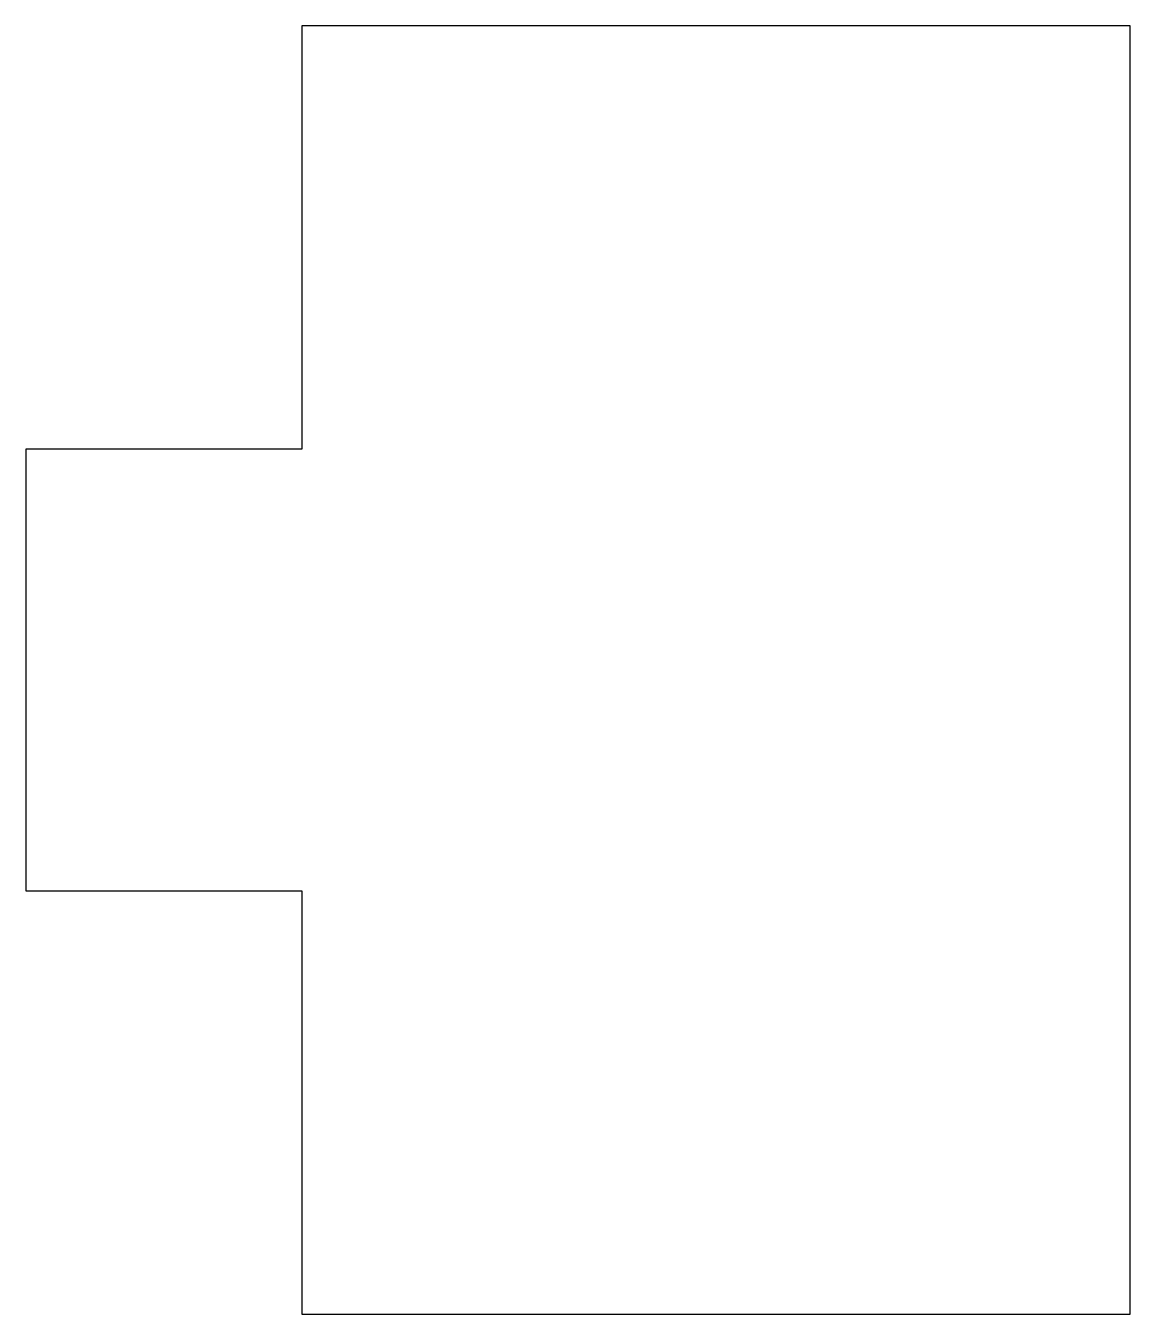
# Model space of a CAD drawing. Header units: millimetres. Extents: x 0 to 30, y -17.5 to 17.5.
import ezdxf

# ---------------------------------------------------------------- set-up
doc = ezdxf.new("R2010")
doc.units = ezdxf.units.MM

msp = doc.modelspace()

# ---------------------------------------------------------------- linework, layer by layer
at = {"color": 7, "linetype": 'Continuous'}
for p, q in [((30, 17.5), (7.5, 17.5)), ((7.5, 17.5), (7.5, 6)), ((30, -17.5), (30, 17.5)), ((0, 6), (0, -6)), ((7.5, 6), (0, 6)), ((0, -6), (7.5, -6)), ((7.5, -6), (7.5, -17.5)), ((7.5, -17.5), (30, -17.5))]:
    msp.add_line(p, q, dxfattribs=at)

doc.saveas('drawing.dxf')
